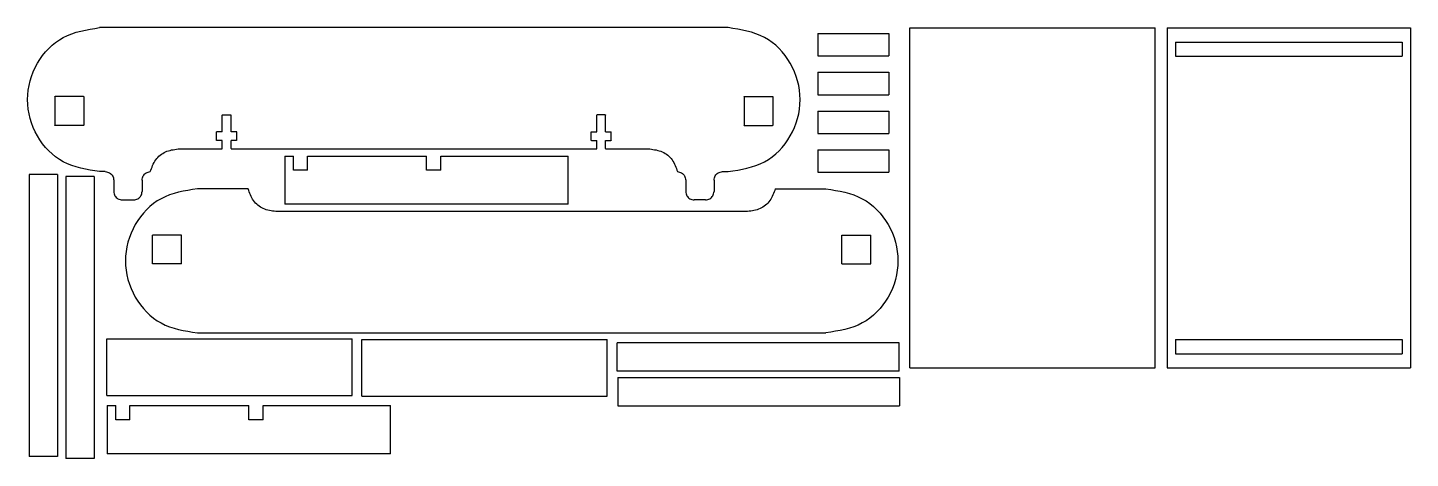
# Model space of a CAD drawing. Extents: x 6 to 494, y 241 to 393.
import ezdxf

# ---------------------------------------------------------------- set-up
doc = ezdxf.new("R2010")
doc.units = 0
doc.layers.add('Layer_1', color=7, linetype='CONTINUOUS')

msp = doc.modelspace()

# ---------------------------------------------------------------- linework, layer by layer
at = {"layer": 'Layer_1', "color": 7}
for p, q in [((253.37034, 392.868363), (31.596928, 392.868363)), ((285.035848, 390.797422), (285.035848, 382.901042)), ((285.035848, 390.797422), (310.024269, 390.797422)), ((310.024269, 390.797422), (310.024269, 382.901042)), ((317.450958, 392.865535), (404.010856, 392.865535)), ((317.450958, 272.921085), (317.450958, 392.865535)), ((404.010856, 272.921085), (404.010856, 392.865535)), ((408.293138, 392.771218), (408.293138, 272.82678)), ((408.293138, 392.771218), (494.053416, 392.771218)), ((494.053416, 392.771218), (494.053416, 272.82678)), ((285.035848, 382.901042), (310.024269, 382.901042)), ((285.035848, 377.11318), (285.035848, 369.2168)), ((285.035848, 377.11318), (310.024275, 377.11318)), ((310.024275, 377.11318), (310.024275, 369.2168)), ((285.035848, 369.2168), (310.024275, 369.2168)), ((74.864953, 356.085415), (74.864953, 361.982671)), ((74.964917, 362.082626), (77.863565, 362.082626)), ((77.963528, 356.085415), (77.963528, 361.982671)), ((207.00374, 356.085415), (207.00374, 361.982671)), ((210.002351, 362.082626), (207.103703, 362.082626)), ((210.102315, 356.085415), (210.102315, 361.982671)), ((285.035848, 363.428959), (285.035848, 355.532607)), ((285.035848, 363.428959), (310.024269, 363.428959)), ((310.024269, 363.428959), (310.024269, 355.532607)), ((74.864953, 356.085415), (72.865889, 356.085415)), ((72.865889, 353.186744), (72.865889, 356.085415)), ((74.864953, 353.086804), (72.965852, 353.086804)), ((74.864953, 350.188133), (74.864953, 353.086804)), ((79.962592, 356.085415), (77.963528, 356.085415)), ((77.963528, 350.188133), (77.963528, 353.086804)), ((79.862657, 353.086804), (77.963528, 353.086804)), ((79.962592, 353.186744), (79.962592, 356.085415)), ((205.004676, 356.085415), (207.00374, 356.085415)), ((205.004676, 353.186744), (205.004676, 356.085415)), ((205.104639, 353.086804), (207.00374, 353.086804)), ((207.00374, 350.188133), (207.00374, 353.086804)), ((210.102315, 356.085415), (212.101379, 356.085415)), ((210.102315, 350.188133), (210.102315, 353.086804)), ((210.102315, 353.086804), (212.001444, 353.086804)), ((212.101379, 353.186744), (212.101379, 356.085415)), ((285.035848, 355.532607), (310.024269, 355.532607)), ((59.282082, 350.088193), (74.765019, 350.088193)), ((78.063491, 350.088193), (206.903805, 350.088193)), ((96.999893, 347.574121), (99.998505, 347.574121)), ((96.999893, 347.574121), (96.999893, 330.581992)), ((99.998505, 342.576436), (99.998505, 347.574121)), ((104.99618, 342.576436), (104.99618, 347.574121)), ((104.99618, 347.574121), (146.976736, 347.574121)), ((146.976736, 342.576436), (146.976736, 347.574121)), ((151.974412, 342.576436), (151.974412, 347.574121)), ((151.974412, 347.574121), (196.953578, 347.574121)), ((196.953578, 330.581992), (196.953578, 347.574121)), ((210.202278, 350.088193), (225.685215, 350.088193)), ((285.035848, 349.744793), (285.035848, 341.84847)), ((285.035848, 349.744793), (310.024269, 349.744793)), ((310.024269, 349.744793), (310.024269, 341.84847)), ((33.596021, 342.091886), (31.596928, 342.091886)), ((104.99618, 342.576436), (99.998505, 342.576436)), ((151.974412, 342.576436), (146.976736, 342.576436)), ((251.371275, 342.091886), (253.37034, 342.091886)), ((285.035848, 341.84847), (310.024269, 341.84847)), ((6.775984, 341.077022), (6.775984, 241.623098)), ((16.771358, 341.077022), (6.775984, 341.077022)), ((16.771358, 341.077022), (16.771358, 241.623098)), ((19.635563, 340.413426), (19.635563, 240.9595)), ((29.630937, 340.413426), (19.635563, 340.413426)), ((29.630937, 340.413426), (29.630937, 240.9595)), ((36.594632, 339.093275), (36.594632, 335.095137)), ((46.589984, 339.094932), (46.589984, 335.095137)), ((238.377284, 339.094932), (238.377284, 335.095137)), ((248.372664, 339.093275), (248.372664, 335.095137)), ((39.593243, 332.096526), (43.591373, 332.096526)), ((83.996034, 336.006732), (66.104331, 336.006732)), ((245.374053, 332.096526), (241.375895, 332.096526)), ((269.986039, 336.006732), (287.877742, 336.006732)), ((260.192617, 328.010435), (93.789484, 328.010435)), ((196.953578, 330.581992), (96.999893, 330.581992)), ((34.147393, 283.092715), (120.707319, 283.092715)), ((34.147393, 263.101976), (34.147393, 283.092715)), ((66.104331, 285.230255), (287.877742, 285.230255)), ((120.707319, 263.101976), (120.707319, 283.092715)), ((124.131507, 282.921723), (210.691405, 282.921723)), ((124.131507, 262.930983), (124.131507, 282.921723)), ((210.691405, 262.930983), (210.691405, 282.921723)), ((214.214795, 271.750952), (214.214795, 281.746326)), ((313.66872, 281.746326), (214.214795, 281.746326)), ((313.66872, 271.750952), (313.66872, 281.746326)), ((313.66872, 271.750952), (214.214795, 271.750952)), ((214.402697, 269.456093), (313.856621, 269.456093)), ((214.402697, 269.456093), (214.402697, 259.460719)), ((313.856621, 269.456093), (313.856621, 259.460719)), ((317.450958, 272.921085), (404.010856, 272.921085)), ((408.293138, 272.82678), (494.053416, 272.82678)), ((34.147393, 263.101976), (120.707319, 263.101976)), ((34.30357, 259.54201), (37.302181, 259.54201)), ((34.30357, 259.54201), (34.30357, 242.549882)), ((37.302181, 254.544323), (37.302181, 259.54201)), ((42.299857, 254.544323), (42.299857, 259.54201)), ((42.299857, 259.54201), (84.280412, 259.54201)), ((84.280412, 254.544323), (84.280412, 259.54201)), ((89.278116, 254.544323), (89.278116, 259.54201)), ((89.278116, 259.54201), (134.257255, 259.54201)), ((124.131507, 262.930983), (210.691405, 262.930983)), ((134.257255, 242.549882), (134.257255, 259.54201)), ((214.402697, 259.460719), (313.856621, 259.460719)), ((42.299857, 254.544323), (37.302181, 254.544323)), ((89.278116, 254.544323), (84.280412, 254.544323)), ((16.771358, 241.623098), (6.775984, 241.623098)), ((29.630937, 240.9595), (19.635563, 240.9595)), ((134.257255, 242.549882), (34.30357, 242.549882))]:
    msp.add_line(p, q, dxfattribs=at)
at = {"layer": 'Layer_1', "color": 5}
for p, q in [((411.191814, 387.77352), (491.154796, 387.77352)), ((411.191814, 387.77352), (411.191814, 382.775861)), ((491.154796, 387.77352), (491.154796, 382.775861)), ((411.191814, 382.775861), (491.154796, 382.775861)), ((15.804247, 368.479664), (15.804247, 358.484304)), ((25.899567, 368.579616), (15.90421, 368.579616)), ((25.99953, 368.479664), (25.99953, 358.484304)), ((258.967738, 368.479664), (258.967738, 358.484304)), ((259.067701, 368.579616), (269.063081, 368.579616)), ((269.163015, 368.479664), (269.163015, 358.484304)), ((25.899567, 358.384327), (15.90421, 358.384327)), ((259.067701, 358.384327), (269.063081, 358.384327)), ((60.506933, 319.714282), (50.311655, 319.714282)), ((50.311655, 309.519002), (50.311655, 319.714282)), ((60.506933, 309.519002), (60.506933, 319.714282)), ((293.47514, 319.714282), (303.670424, 319.714282)), ((293.47514, 309.519002), (293.47514, 319.714282)), ((303.670424, 309.519002), (303.670424, 319.714282)), ((60.506933, 309.519002), (50.311655, 309.519002)), ((293.47514, 309.519002), (303.670424, 309.519002)), ((411.191814, 282.822132), (491.154796, 282.822132)), ((411.191814, 282.822132), (411.191814, 277.824484)), ((491.154796, 282.822132), (491.154796, 277.824484)), ((411.191814, 277.824484), (491.154796, 277.824484))]:
    msp.add_line(p, q, dxfattribs=at)
at = {"layer": 'Layer_1', "color": 7}
for points, knots in [([(31.596928, 342.091886), (27.1214, 342.790194), (18.303088, 344.166099), (8.594849, 354.266049), (4.997654, 367.480126), (8.594848, 380.694204), (18.303088, 390.794152), (27.1214, 392.170056), (31.596928, 392.868363)], [0, 0, 0, 0, 13.274473, 26.155229, 39.429699, 52.704171, 65.584925, 78.859398, 78.859398, 78.859398, 78.859398]), ([(253.37034, 342.091886), (257.845866, 342.790195), (266.664177, 344.1661), (276.372414, 354.266049), (279.969609, 367.480126), (276.372415, 380.694204), (266.664177, 390.794152), (257.845866, 392.170056), (253.37034, 392.868363)], [0, 0, 0, 0, 13.27447, 26.155225, 39.429694, 52.704166, 65.584919, 78.859388, 78.859388, 78.859388, 78.859388]), ([(74.864953, 361.982671), (74.867703, 362.000186), (74.873122, 362.034697), (74.91289, 362.074459), (74.947401, 362.079877), (74.964917, 362.082626)], [0, 0, 0, 0, 0.052262, 0.102978, 0.155242, 0.155242, 0.155242, 0.155242]), ([(77.863565, 362.082626), (77.88108, 362.079877), (77.915591, 362.074459), (77.955359, 362.034697), (77.960778, 362.000186), (77.963528, 361.982671)], [0, 0, 0, 0, 0.052264, 0.102979, 0.155242, 0.155242, 0.155242, 0.155242]), ([(207.00374, 361.982671), (207.00649, 362.000186), (207.011909, 362.034697), (207.051677, 362.074459), (207.086188, 362.079877), (207.103703, 362.082626)], [0, 0, 0, 0, 0.052262, 0.102978, 0.155242, 0.155242, 0.155242, 0.155242]), ([(210.002351, 362.082626), (210.019867, 362.079877), (210.054378, 362.074459), (210.094146, 362.034697), (210.099564, 362.000186), (210.102315, 361.982671)], [0, 0, 0, 0, 0.052264, 0.102979, 0.155242, 0.155242, 0.155242, 0.155242]), ([(72.965852, 353.086804), (72.948337, 353.089552), (72.913828, 353.094966), (72.874056, 353.134721), (72.868638, 353.16923), (72.865889, 353.186744)], [0, 0, 0, 0, 0.052263, 0.102972, 0.155234, 0.155234, 0.155234, 0.155234]), ([(79.962592, 353.186744), (79.959845, 353.16923), (79.954432, 353.134725), (79.914675, 353.094965), (79.88017, 353.089551), (79.862657, 353.086804)], [0, 0, 0, 0, 0.052259, 0.102959, 0.155215, 0.155215, 0.155215, 0.155215]), ([(205.104639, 353.086804), (205.087124, 353.089552), (205.052615, 353.094966), (205.012843, 353.134721), (205.007425, 353.16923), (205.004676, 353.186744)], [0, 0, 0, 0, 0.052263, 0.102972, 0.155234, 0.155234, 0.155234, 0.155234]), ([(212.101379, 353.186744), (212.098632, 353.16923), (212.093219, 353.134725), (212.053462, 353.094965), (212.018957, 353.089551), (212.001444, 353.086804)], [0, 0, 0, 0, 0.052259, 0.102959, 0.155215, 0.155215, 0.155215, 0.155215]), ([(49.488632, 342.091886), (49.998042, 343.544439), (51.004955, 346.41559), (54.742467, 349.467255), (57.756993, 349.879588), (59.282082, 350.088193)], [0, 0, 0, 0, 4.558899, 9.011233, 13.570134, 13.570134, 13.570134, 13.570134]), ([(74.765019, 350.088193), (74.782531, 350.09094), (74.817036, 350.096353), (74.856794, 350.136114), (74.862206, 350.170619), (74.864953, 350.188133)], [0, 0, 0, 0, 0.052256, 0.102956, 0.155215, 0.155215, 0.155215, 0.155215]), ([(77.963528, 350.188133), (77.966277, 350.170619), (77.971695, 350.136109), (78.011467, 350.096355), (78.045976, 350.090941), (78.063491, 350.088193)], [0, 0, 0, 0, 0.052261, 0.102971, 0.155234, 0.155234, 0.155234, 0.155234]), ([(206.903805, 350.088193), (206.921318, 350.09094), (206.955823, 350.096353), (206.99558, 350.136114), (207.000993, 350.170619), (207.00374, 350.188133)], [0, 0, 0, 0, 0.052256, 0.102956, 0.155215, 0.155215, 0.155215, 0.155215]), ([(210.102315, 350.188133), (210.105064, 350.170619), (210.110482, 350.136109), (210.150254, 350.096355), (210.184763, 350.090941), (210.202278, 350.088193)], [0, 0, 0, 0, 0.052261, 0.102971, 0.155234, 0.155234, 0.155234, 0.155234]), ([(225.685215, 350.088193), (227.210296, 349.879587), (230.224814, 349.467252), (233.962314, 346.415587), (234.969226, 343.544438), (235.478636, 342.091886)], [0, 0, 0, 0, 4.558881, 9.011209, 13.570108, 13.570108, 13.570108, 13.570108]), ([(33.596021, 342.091886), (34.121454, 342.009408), (35.156738, 341.846898), (36.349644, 340.653991), (36.512154, 339.618708), (36.594632, 339.093275)], [0, 0, 0, 0, 1.567849, 3.0892, 4.657049, 4.657049, 4.657049, 4.657049]), ([(46.589984, 339.094932), (46.668971, 339.609105), (46.824686, 340.622742), (47.969512, 341.806388), (48.977387, 341.995804), (49.488632, 342.091886)], [0, 0, 0, 0, 1.53476, 3.025617, 4.560351, 4.560351, 4.560351, 4.560351]), ([(235.478636, 342.091886), (235.989886, 341.995806), (236.997764, 341.806393), (238.142589, 340.622741), (238.298299, 339.609104), (238.377284, 339.094932)], [0, 0, 0, 0, 1.534745, 3.025598, 4.560357, 4.560357, 4.560357, 4.560357]), ([(248.372664, 339.093275), (248.45514, 339.618708), (248.617646, 340.65399), (249.81055, 341.846902), (250.845837, 342.009409), (251.371275, 342.091886)], [0, 0, 0, 0, 1.567847, 3.089194, 4.657055, 4.657055, 4.657055, 4.657055]), ([(36.594632, 335.095137), (36.677108, 334.569705), (36.839614, 333.534423), (38.032518, 332.34151), (39.067806, 332.179003), (39.593243, 332.096526)], [0, 0, 0, 0, 1.567847, 3.089194, 4.657055, 4.657055, 4.657055, 4.657055]), ([(66.104331, 336.006732), (61.628804, 335.308424), (52.810494, 333.932519), (43.102256, 323.832569), (39.505063, 310.618491), (43.102257, 297.404413), (52.810495, 287.304467), (61.628805, 285.928563), (66.104331, 285.230255)], [0, 0, 0, 0, 13.274469, 26.155223, 39.429697, 52.704166, 65.584919, 78.859387, 78.859387, 78.859387, 78.859387]), ([(43.591373, 332.096526), (44.116806, 332.179004), (45.152089, 332.341515), (46.344995, 333.534421), (46.507506, 334.569704), (46.589984, 335.095137)], [0, 0, 0, 0, 1.567849, 3.0892, 4.657049, 4.657049, 4.657049, 4.657049]), ([(93.789484, 328.010435), (92.264396, 328.21904), (89.24987, 328.631374), (85.51236, 331.683036), (84.505445, 334.554183), (83.996034, 336.006732)], [0, 0, 0, 0, 4.558901, 9.011234, 13.570124, 13.570124, 13.570124, 13.570124]), ([(238.377284, 335.095137), (238.459762, 334.569704), (238.622273, 333.534421), (239.815179, 332.341515), (240.850462, 332.179004), (241.375895, 332.096526)], [0, 0, 0, 0, 1.567849, 3.0892, 4.657049, 4.657049, 4.657049, 4.657049]), ([(245.374053, 332.096526), (245.899486, 332.179004), (246.934769, 332.341515), (248.127675, 333.534421), (248.290186, 334.569704), (248.372664, 335.095137)], [0, 0, 0, 0, 1.567849, 3.0892, 4.657049, 4.657049, 4.657049, 4.657049]), ([(269.986039, 336.006732), (269.476628, 334.554183), (268.469714, 331.683038), (264.732216, 328.631377), (261.717699, 328.219041), (260.192617, 328.010435)], [0, 0, 0, 0, 4.55889, 9.011218, 13.570099, 13.570099, 13.570099, 13.570099]), ([(287.877742, 336.006732), (292.35327, 335.308424), (301.171583, 333.93252), (310.879823, 323.832569), (314.477017, 310.618491), (310.879823, 297.404413), (301.171582, 287.304466), (292.35327, 285.928563), (287.877742, 285.230255)], [0, 0, 0, 0, 13.274473, 26.155229, 39.429703, 52.704172, 65.584926, 78.859399, 78.859399, 78.859399, 78.859399])]:
    msp.add_open_spline(points, degree=3, knots=knots, dxfattribs=at)
at = {"layer": 'Layer_1', "color": 5}
for points, knots in [([(15.804247, 368.479664), (15.806997, 368.497178), (15.812416, 368.531689), (15.852184, 368.57145), (15.886695, 368.576867), (15.90421, 368.579616)], [0, 0, 0, 0, 0.052262, 0.102976, 0.15524, 0.15524, 0.15524, 0.15524]), ([(25.899567, 368.579616), (25.917082, 368.576867), (25.951593, 368.57145), (25.991362, 368.531689), (25.99678, 368.497178), (25.99953, 368.479664)], [0, 0, 0, 0, 0.052264, 0.102978, 0.15524, 0.15524, 0.15524, 0.15524]), ([(258.967738, 368.479664), (258.970488, 368.497178), (258.975906, 368.531689), (259.015675, 368.57145), (259.050186, 368.576867), (259.067701, 368.579616)], [0, 0, 0, 0, 0.052262, 0.102976, 0.15524, 0.15524, 0.15524, 0.15524]), ([(269.063081, 368.579616), (269.080594, 368.576867), (269.1151, 368.571451), (269.154854, 368.531685), (269.160268, 368.497178), (269.163015, 368.479664)], [0, 0, 0, 0, 0.052257, 0.102961, 0.155221, 0.155221, 0.155221, 0.155221]), ([(15.90421, 358.384327), (15.886695, 358.387077), (15.852181, 358.392498), (15.812415, 358.432271), (15.806997, 358.466786), (15.804247, 358.484304)], [0, 0, 0, 0, 0.052265, 0.102987, 0.155258, 0.155258, 0.155258, 0.155258]), ([(25.99953, 358.484304), (25.99678, 358.466786), (25.991362, 358.432271), (25.951596, 358.392498), (25.917083, 358.387077), (25.899567, 358.384327)], [0, 0, 0, 0, 0.052272, 0.102993, 0.155258, 0.155258, 0.155258, 0.155258]), ([(259.067701, 358.384327), (259.050185, 358.387077), (259.015672, 358.392498), (258.975906, 358.432271), (258.970488, 358.466786), (258.967738, 358.484304)], [0, 0, 0, 0, 0.052265, 0.102987, 0.155258, 0.155258, 0.155258, 0.155258]), ([(269.163015, 358.484304), (269.160268, 358.466787), (269.154854, 358.432275), (269.115103, 358.392496), (269.080594, 358.387077), (269.063081, 358.384327)], [0, 0, 0, 0, 0.05227, 0.102982, 0.15524, 0.15524, 0.15524, 0.15524])]:
    msp.add_open_spline(points, degree=3, knots=knots, dxfattribs=at)

doc.saveas('drawing.dxf')
